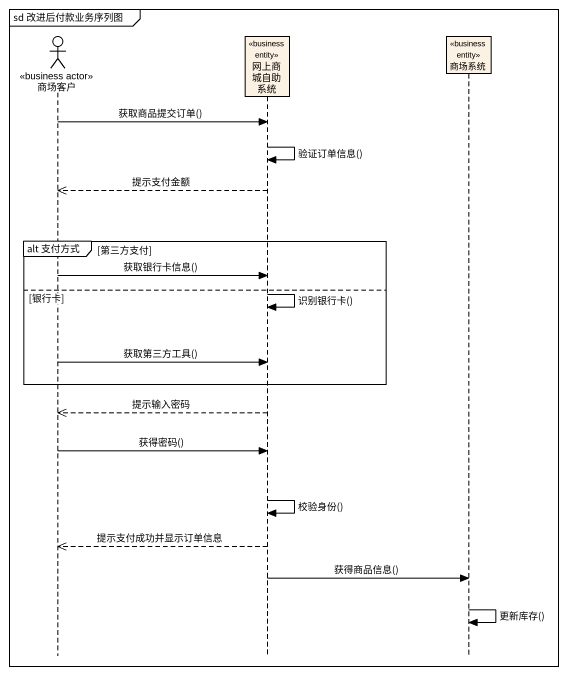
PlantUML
@startuml
mainframe sd 改进后付款业务序列图
hide footbox
actor 商场客户 <<business actor>>
participant 网上商城自助系统 <<business entity>>
participant 商场系统 <<business entity>>

商场客户 -> 网上商城自助系统 : 获取商品提交订单()
网上商城自助系统 -> 网上商城自助系统 : 验证订单信息()
网上商城自助系统 -->> 商场客户 : 提示支付金额
group alt 支付方式 [第三方支付]
  商场客户 -> 网上商城自助系统 : 获取银行卡信息()
else 银行卡
  网上商城自助系统 -> 网上商城自助系统 : 识别银行卡()
  商场客户 -> 网上商城自助系统 : 获取第三方工具()
end
网上商城自助系统 -->> 商场客户 : 提示输入密码
商场客户 -> 网上商城自助系统 : 获得密码()
网上商城自助系统 -> 网上商城自助系统 : 校验身份()
网上商城自助系统 -->> 商场客户 : 提示支付成功并显示订单信息
网上商城自助系统 -> 商场系统 : 获得商品信息()
商场系统 -> 商场系统 : 更新库存()
@enduml
